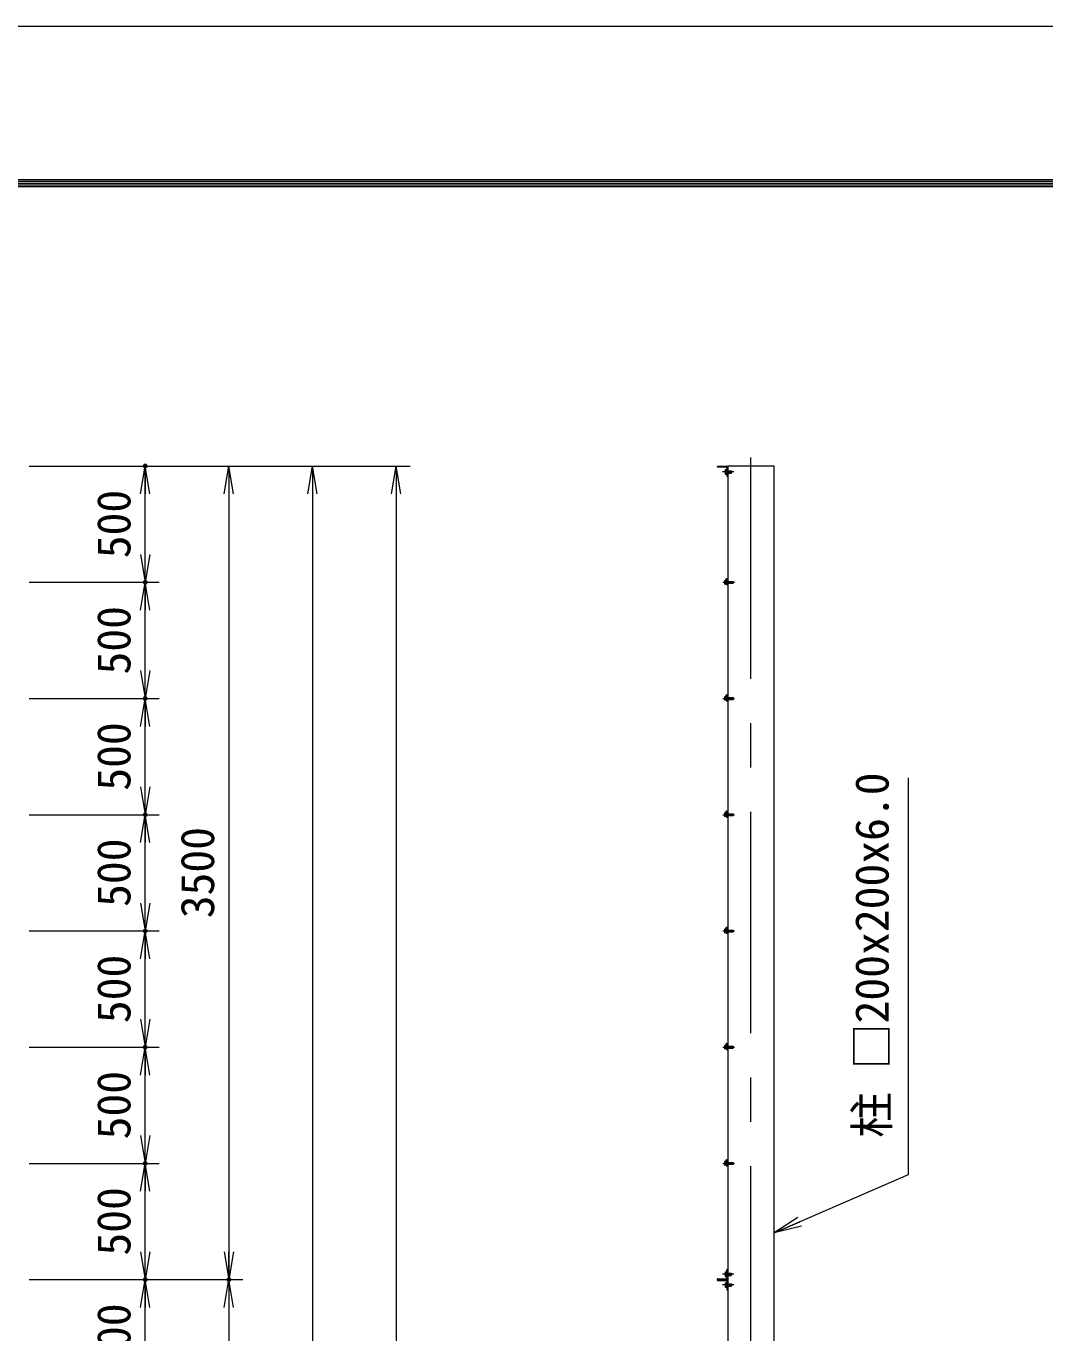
# Model space of a CAD drawing. Units: millimetres at full size. Extents: x -12600 to 12600, y -8910 to 8910.
# Drawn here: x -4350 to 33, y 3288 to 8910 of the extents above; entities that cross this region are included whole.
import ezdxf
from ezdxf.enums import TextEntityAlignment as Align

# ---------------------------------------------------------------- set-up
doc = ezdxf.new("R2010")
doc.units = ezdxf.units.MM
doc.header["$LTSCALE"] = 30
doc.header["$PDMODE"] = 32
doc.header["$PDSIZE"] = 15
doc.linetypes.add('USER1', pattern=[50.8, 31.75, -6.35, 6.35, -6.35])
for name, color, linetype, lineweight in [('0-0_D-STR-TXT', 7, 'Continuous', 13), ('0-1_D-STR-DIM', 7, 'Continuous', 13), ('0-2_D-BMK', 2, 'USER1', 13), ('0-3_D-STR3', 3, 'Continuous', 13), ('0-4_D-STR1', 1, 'Continuous', 18), ('0-6_0', 7, 'Continuous', 18), ('0-C_D-TTL', 7, 'Continuous', 18)]:
    doc.layers.add(name, color=color, linetype=linetype, lineweight=lineweight)
doc.layers.add('0-7_Defpoints', color=253, linetype='Continuous')
doc.styles.add('ＭＳ ゴシック', font='')
doc.styles.get('ＭＳ ゴシック').set_extended_font_data('MS Gothic')

# ---------------------------------------------------------------- blocks, each defined once
blk = doc.blocks.new('_Open')
at = {"layer": '0-6_0'}
blk.add_line((-30, 5), (0, 0), dxfattribs=at)
blk.add_lwpolyline([(-30, -5), (0, 0), (-30, 0)], dxfattribs=at)

msp = doc.modelspace()

# ---------------------------------------------------------------- linework, layer by layer
at = {"layer": '0-0_D-STR-TXT'}
msp.add_lwpolyline([(-554.83, 5675.59), (-554.83, 3968.76), (-1129.41, 3718.74)], dxfattribs=at)
at = {"layer": '0-1_D-STR-DIM'}
for p, q in [((-4337.14, 7017.35), (-3417.14, 7017.35)), ((-4337.14, 7017.35), (-3057.14, 7017.35)), ((-4337.14, 7017.35), (-2697.14, 7017.35)), ((-4337.14, 7017.35), (-3777.14, 7017.35)), ((-3837.14, 6517.35), (-3837.14, 7017.35)), ((-3477.14, 7017.35), (-3477.14, 3517.35)), ((-3117.14, 7017.35), (-3117.14, -2042.65)), ((-2757.14, 7017.35), (-2757.14, -2982.65)), ((-4337.14, 6517.35), (-3777.14, 6517.35)), ((-4337.14, 6517.35), (-3777.14, 6517.35)), ((-3837.14, 6017.35), (-3837.14, 6517.35)), ((-4337.14, 6017.35), (-3777.14, 6017.35)), ((-4337.14, 6017.35), (-3777.14, 6017.35)), ((-3837.14, 5517.35), (-3837.14, 6017.35)), ((-4337.14, 5517.35), (-3777.14, 5517.35)), ((-4337.14, 5517.35), (-3777.14, 5517.35)), ((-3837.14, 5017.35), (-3837.14, 5517.35)), ((-4337.14, 5017.35), (-3777.14, 5017.35)), ((-4337.14, 5017.35), (-3777.14, 5017.35)), ((-3837.14, 4517.35), (-3837.14, 5017.35)), ((-4337.14, 4517.35), (-3777.14, 4517.35)), ((-4337.14, 4517.35), (-3777.14, 4517.35)), ((-3837.14, 4017.35), (-3837.14, 4517.35)), ((-4337.14, 4017.35), (-3777.14, 4017.35)), ((-4337.14, 4017.35), (-3777.14, 4017.35)), ((-3837.14, 3517.35), (-3837.14, 4017.35)), ((-4337.14, 3517.35), (-3777.14, 3517.35)), ((-4337.14, 3517.35), (-3417.14, 3517.35)), ((-4337.14, 3517.35), (-3777.14, 3517.35)), ((-4337.14, 3517.35), (-3417.14, 3517.35)), ((-3837.14, 3017.35), (-3837.14, 3517.35)), ((-3477.14, 3517.35), (-3477.14, 17.35))]:
    msp.add_line(p, q, dxfattribs=at)
at = {"layer": '0-2_D-BMK'}
for p, q in [((-1231.25, -3042.65), (-1231.25, 7077.35)), ((-1304.34, 6992.35), (-1354.34, 6992.35)), ((-1351.57, 6517.35), (-1301.57, 6517.35)), ((-1351.57, 6017.35), (-1301.57, 6017.35)), ((-1351.57, 5517.35), (-1301.57, 5517.35)), ((-1351.57, 5017.35), (-1301.57, 5017.35)), ((-1351.57, 4517.35), (-1301.57, 4517.35)), ((-1351.57, 4017.35), (-1301.57, 4017.35)), ((-1304.34, 3540.35), (-1354.34, 3540.35)), ((-1304.34, 3494.35), (-1354.34, 3494.35))]:
    msp.add_line(p, q, dxfattribs=at)
at = {"layer": '0-3_D-STR3'}
for p, q in [((-1342.25, 7000.6), (-1341.34, 7002.16)), ((-1342.25, 7000.6), (-1342.25, 6984.1)), ((-1342.25, 6984.1), (-1341.34, 6982.53)), ((-1341.34, 7002.16), (-1335.25, 7002.16)), ((-1341.34, 6997.25), (-1335.25, 6997.25)), ((-1341.34, 6987.44), (-1335.25, 6987.44)), ((-1341.34, 6982.53), (-1335.25, 6982.53)), ((-1335.25, 7002.16), (-1335.25, 6982.53)), ((-1331.25, 6997.35), (-1316.75, 6997.35)), ((-1331.25, 6996.45), (-1315.85, 6996.45)), ((-1331.25, 6988.25), (-1315.85, 6988.25)), ((-1331.25, 6987.35), (-1316.75, 6987.35)), ((-1316.75, 6997.35), (-1315.25, 6995.85)), ((-1315.25, 6995.85), (-1315.25, 6988.85)), ((-1344.55, 6523.65), (-1343.85, 6524.85)), ((-1344.55, 6523.65), (-1344.55, 6511.05)), ((-1339.25, 6524.85), (-1343.85, 6524.85)), ((-1339.25, 6530.35), (-1339.25, 6510.35)), ((-1339.25, 6524.85), (-1339.25, 6509.84)), ((-1336.25, 6533.35), (-1331.25, 6533.35)), ((-1336.25, 6529.85), (-1336.25, 6510.85)), ((-1336.25, 6521.35), (-1308.45, 6521.35)), ((-1335.75, 6530.35), (-1331.25, 6530.35)), ((-1331.25, 6533.35), (-1331.25, 6530.35)), ((-1308.45, 6521.35), (-1307.25, 6520.15)), ((-1308.45, 6521.35), (-1308.45, 6513.35)), ((-1344.55, 6511.05), (-1343.85, 6509.84)), ((-1339.25, 6521.1), (-1343.85, 6521.1)), ((-1339.25, 6513.59), (-1343.85, 6513.59)), ((-1339.25, 6509.84), (-1343.85, 6509.84)), ((-1336.25, 6520.6), (-1307.7, 6520.6)), ((-1336.25, 6514.1), (-1307.7, 6514.1)), ((-1336.25, 6513.35), (-1308.45, 6513.35)), ((-1336.25, 6507.35), (-1331.25, 6507.35)), ((-1335.75, 6510.35), (-1331.25, 6510.35)), ((-1331.25, 6510.35), (-1331.25, 6507.35)), ((-1308.45, 6513.35), (-1307.25, 6514.55)), ((-1307.25, 6520.15), (-1307.25, 6514.55)), ((-1344.55, 6023.65), (-1343.85, 6024.85)), ((-1344.55, 6023.65), (-1344.55, 6011.05)), ((-1339.25, 6024.85), (-1343.85, 6024.85)), ((-1339.25, 6021.1), (-1343.85, 6021.1)), ((-1339.25, 6030.35), (-1339.25, 6010.35)), ((-1339.25, 6024.85), (-1339.25, 6009.84)), ((-1336.25, 6033.35), (-1331.25, 6033.35)), ((-1336.25, 6029.85), (-1336.25, 6010.85)), ((-1336.25, 6021.35), (-1308.45, 6021.35)), ((-1336.25, 6020.6), (-1307.7, 6020.6)), ((-1335.75, 6030.35), (-1331.25, 6030.35)), ((-1331.25, 6033.35), (-1331.25, 6030.35)), ((-1308.45, 6021.35), (-1307.25, 6020.15)), ((-1308.45, 6021.35), (-1308.45, 6013.35)), ((-1307.25, 6020.15), (-1307.25, 6014.55)), ((-1344.55, 6011.05), (-1343.85, 6009.84)), ((-1339.25, 6013.59), (-1343.85, 6013.59)), ((-1339.25, 6009.84), (-1343.85, 6009.84)), ((-1336.25, 6014.1), (-1307.7, 6014.1)), ((-1336.25, 6013.35), (-1308.45, 6013.35)), ((-1336.25, 6007.35), (-1331.25, 6007.35)), ((-1335.75, 6010.35), (-1331.25, 6010.35)), ((-1331.25, 6010.35), (-1331.25, 6007.35)), ((-1308.45, 6013.35), (-1307.25, 6014.55)), ((-1344.55, 5523.65), (-1343.85, 5524.85)), ((-1344.55, 5523.65), (-1344.55, 5511.05)), ((-1344.55, 5511.05), (-1343.85, 5509.84)), ((-1339.25, 5524.85), (-1343.85, 5524.85)), ((-1339.25, 5521.1), (-1343.85, 5521.1)), ((-1339.25, 5513.59), (-1343.85, 5513.59)), ((-1339.25, 5509.84), (-1343.85, 5509.84)), ((-1339.25, 5530.35), (-1339.25, 5510.35)), ((-1339.25, 5524.85), (-1339.25, 5509.84)), ((-1336.25, 5533.35), (-1331.25, 5533.35)), ((-1336.25, 5529.85), (-1336.25, 5510.85)), ((-1336.25, 5521.35), (-1308.45, 5521.35)), ((-1336.25, 5520.6), (-1307.7, 5520.6)), ((-1336.25, 5514.1), (-1307.7, 5514.1)), ((-1336.25, 5513.35), (-1308.45, 5513.35)), ((-1335.75, 5530.35), (-1331.25, 5530.35)), ((-1335.75, 5510.35), (-1331.25, 5510.35)), ((-1331.25, 5533.35), (-1331.25, 5530.35)), ((-1331.25, 5510.35), (-1331.25, 5507.35)), ((-1308.45, 5521.35), (-1307.25, 5520.15)), ((-1308.45, 5521.35), (-1308.45, 5513.35)), ((-1308.45, 5513.35), (-1307.25, 5514.55)), ((-1307.25, 5520.15), (-1307.25, 5514.55)), ((-1336.25, 5507.35), (-1331.25, 5507.35)), ((-1344.55, 5023.65), (-1343.85, 5024.85)), ((-1344.55, 5023.65), (-1344.55, 5011.05)), ((-1344.55, 5011.05), (-1343.85, 5009.84)), ((-1339.25, 5024.85), (-1343.85, 5024.85)), ((-1339.25, 5021.1), (-1343.85, 5021.1)), ((-1339.25, 5013.59), (-1343.85, 5013.59)), ((-1339.25, 5009.84), (-1343.85, 5009.84)), ((-1339.25, 5030.35), (-1339.25, 5010.35)), ((-1339.25, 5024.85), (-1339.25, 5009.84)), ((-1336.25, 5033.35), (-1331.25, 5033.35)), ((-1336.25, 5029.85), (-1336.25, 5010.85)), ((-1336.25, 5021.35), (-1308.45, 5021.35)), ((-1336.25, 5020.6), (-1307.7, 5020.6)), ((-1336.25, 5014.1), (-1307.7, 5014.1)), ((-1336.25, 5013.35), (-1308.45, 5013.35)), ((-1336.25, 5007.35), (-1331.25, 5007.35)), ((-1335.75, 5030.35), (-1331.25, 5030.35)), ((-1335.75, 5010.35), (-1331.25, 5010.35)), ((-1331.25, 5033.35), (-1331.25, 5030.35)), ((-1331.25, 5010.35), (-1331.25, 5007.35)), ((-1308.45, 5021.35), (-1307.25, 5020.15)), ((-1308.45, 5021.35), (-1308.45, 5013.35)), ((-1308.45, 5013.35), (-1307.25, 5014.55)), ((-1307.25, 5020.15), (-1307.25, 5014.55)), ((-1344.55, 4523.65), (-1343.85, 4524.85)), ((-1344.55, 4523.65), (-1344.55, 4511.05)), ((-1344.55, 4511.05), (-1343.85, 4509.84)), ((-1339.25, 4524.85), (-1343.85, 4524.85)), ((-1339.25, 4521.1), (-1343.85, 4521.1)), ((-1339.25, 4513.59), (-1343.85, 4513.59)), ((-1339.25, 4509.84), (-1343.85, 4509.84)), ((-1339.25, 4530.35), (-1339.25, 4510.35)), ((-1339.25, 4524.85), (-1339.25, 4509.84)), ((-1336.25, 4533.35), (-1331.25, 4533.35)), ((-1336.25, 4529.85), (-1336.25, 4510.85)), ((-1336.25, 4521.35), (-1308.45, 4521.35)), ((-1336.25, 4520.6), (-1307.7, 4520.6)), ((-1336.25, 4514.1), (-1307.7, 4514.1)), ((-1336.25, 4513.35), (-1308.45, 4513.35)), ((-1336.25, 4507.35), (-1331.25, 4507.35)), ((-1335.75, 4530.35), (-1331.25, 4530.35)), ((-1335.75, 4510.35), (-1331.25, 4510.35)), ((-1331.25, 4533.35), (-1331.25, 4530.35)), ((-1331.25, 4510.35), (-1331.25, 4507.35)), ((-1308.45, 4521.35), (-1307.25, 4520.15)), ((-1308.45, 4521.35), (-1308.45, 4513.35)), ((-1308.45, 4513.35), (-1307.25, 4514.55)), ((-1307.25, 4520.15), (-1307.25, 4514.55)), ((-1344.55, 4023.65), (-1343.85, 4024.85)), ((-1344.55, 4023.65), (-1344.55, 4011.05)), ((-1344.55, 4011.05), (-1343.85, 4009.84)), ((-1339.25, 4024.85), (-1343.85, 4024.85)), ((-1339.25, 4021.1), (-1343.85, 4021.1)), ((-1339.25, 4013.59), (-1343.85, 4013.59)), ((-1339.25, 4009.84), (-1343.85, 4009.84)), ((-1339.25, 4030.35), (-1339.25, 4010.35)), ((-1339.25, 4024.85), (-1339.25, 4009.84)), ((-1336.25, 4033.35), (-1331.25, 4033.35)), ((-1336.25, 4029.85), (-1336.25, 4010.85)), ((-1336.25, 4021.35), (-1308.45, 4021.35)), ((-1336.25, 4020.6), (-1307.7, 4020.6)), ((-1336.25, 4014.1), (-1307.7, 4014.1)), ((-1336.25, 4013.35), (-1308.45, 4013.35)), ((-1336.25, 4007.35), (-1331.25, 4007.35)), ((-1335.75, 4030.35), (-1331.25, 4030.35)), ((-1335.75, 4010.35), (-1331.25, 4010.35)), ((-1331.25, 4033.35), (-1331.25, 4030.35)), ((-1331.25, 4010.35), (-1331.25, 4007.35)), ((-1308.45, 4021.35), (-1307.25, 4020.15)), ((-1308.45, 4021.35), (-1308.45, 4013.35)), ((-1308.45, 4013.35), (-1307.25, 4014.55)), ((-1307.25, 4020.15), (-1307.25, 4014.55)), ((-1342.25, 3548.6), (-1341.34, 3550.16)), ((-1342.25, 3548.6), (-1342.25, 3532.1)), ((-1341.34, 3550.16), (-1335.25, 3550.16)), ((-1341.34, 3545.25), (-1335.25, 3545.25)), ((-1335.25, 3550.16), (-1335.25, 3530.53)), ((-1331.25, 3545.35), (-1316.75, 3545.35)), ((-1331.25, 3544.45), (-1315.85, 3544.45)), ((-1316.75, 3545.35), (-1315.25, 3543.85)), ((-1315.25, 3543.85), (-1315.25, 3536.85)), ((-1342.25, 3532.1), (-1341.34, 3530.53)), ((-1342.25, 3502.6), (-1341.34, 3504.16)), ((-1342.25, 3502.6), (-1342.25, 3486.1)), ((-1342.25, 3486.1), (-1341.34, 3484.53)), ((-1341.34, 3535.44), (-1335.25, 3535.44)), ((-1341.34, 3530.53), (-1335.25, 3530.53)), ((-1341.34, 3504.16), (-1335.25, 3504.16)), ((-1341.34, 3499.25), (-1335.25, 3499.25)), ((-1341.34, 3489.44), (-1335.25, 3489.44)), ((-1335.25, 3504.16), (-1335.25, 3484.53)), ((-1331.25, 3536.25), (-1315.85, 3536.25)), ((-1331.25, 3535.35), (-1316.75, 3535.35)), ((-1331.25, 3499.35), (-1316.75, 3499.35)), ((-1331.25, 3498.45), (-1315.85, 3498.45)), ((-1331.25, 3490.25), (-1315.85, 3490.25)), ((-1331.25, 3489.35), (-1316.75, 3489.35)), ((-1316.75, 3499.35), (-1315.25, 3497.85)), ((-1315.25, 3497.85), (-1315.25, 3490.85)), ((-1341.34, 3484.53), (-1335.25, 3484.53))]:
    msp.add_line(p, q, dxfattribs=at)
for points in [[(-1316.75, 6997.35), (-1316.75, 6987.35), (-1315.25, 6988.85)], [(-1316.75, 3545.35), (-1316.75, 3535.35), (-1315.25, 3536.85)], [(-1316.75, 3499.35), (-1316.75, 3489.35), (-1315.25, 3490.85)]]:
    msp.add_lwpolyline(points, dxfattribs=at)
for centre, radius, start, end in [((-1337.76, 6999.71), 4.34, 145.61575, 214.38425), ((-1337.76, 6984.99), 4.34, 145.61575, 214.38425), ((-1325.86, 6992.35), 16.24, 162.41205, 197.58795), ((-1341.11, 6522.98), 3.32, 145.61585, 214.38415), ((-1336.25, 6530.35), 3, 90, 180), ((-1335.75, 6529.85), 0.5, 90, 180), ((-1332.01, 6517.35), 12.42, 162.4121, 197.5879), ((-1341.11, 6511.72), 3.32, 145.61585, 214.38415), ((-1336.25, 6510.35), 3, 180, 270), ((-1335.75, 6510.85), 0.5, 180, 270), ((-1341.11, 6022.98), 3.32, 145.61585, 214.38415), ((-1332.01, 6017.35), 12.42, 162.4121, 197.5879), ((-1336.25, 6030.35), 3, 90, 180), ((-1335.75, 6029.85), 0.5, 90, 180), ((-1341.11, 6011.72), 3.32, 145.61585, 214.38415), ((-1336.25, 6010.35), 3, 180, 270), ((-1335.75, 6010.85), 0.5, 180, 270), ((-1341.11, 5522.98), 3.32, 145.61585, 214.38415), ((-1332.01, 5517.35), 12.42, 162.4121, 197.5879), ((-1341.11, 5511.72), 3.32, 145.61585, 214.38415), ((-1336.25, 5530.35), 3, 90, 180), ((-1336.25, 5510.35), 3, 180, 270), ((-1335.75, 5529.85), 0.5, 90, 180), ((-1335.75, 5510.85), 0.5, 180, 270), ((-1341.11, 5022.98), 3.32, 145.61585, 214.38415), ((-1332.01, 5017.35), 12.42, 162.4121, 197.5879), ((-1341.11, 5011.72), 3.32, 145.61585, 214.38415), ((-1336.25, 5030.35), 3, 90, 180), ((-1336.25, 5010.35), 3, 180, 270), ((-1335.75, 5029.85), 0.5, 90, 180), ((-1335.75, 5010.85), 0.5, 180, 270), ((-1341.11, 4522.98), 3.32, 145.61585, 214.38415), ((-1332.01, 4517.35), 12.42, 162.4121, 197.5879), ((-1341.11, 4511.72), 3.32, 145.61585, 214.38415), ((-1336.25, 4530.35), 3, 90, 180), ((-1336.25, 4510.35), 3, 180, 270), ((-1335.75, 4529.85), 0.5, 90, 180), ((-1335.75, 4510.85), 0.5, 180, 270), ((-1341.11, 4022.98), 3.32, 145.61585, 214.38415), ((-1332.01, 4017.35), 12.42, 162.4121, 197.5879), ((-1341.11, 4011.72), 3.32, 145.61585, 214.38415), ((-1336.25, 4030.35), 3, 90, 180), ((-1336.25, 4010.35), 3, 180, 270), ((-1335.75, 4029.85), 0.5, 90, 180), ((-1335.75, 4010.85), 0.5, 180, 270), ((-1337.76, 3547.71), 4.34, 145.61575, 214.38425), ((-1325.86, 3540.35), 16.24, 162.41205, 197.58795), ((-1337.76, 3532.99), 4.34, 145.61575, 214.38425), ((-1337.76, 3501.71), 4.34, 145.61575, 214.38425), ((-1337.76, 3486.99), 4.34, 145.61575, 214.38425), ((-1325.86, 3494.35), 16.24, 162.41205, 197.58795)]:
    msp.add_arc(centre, radius, start, end, dxfattribs=at)
at = {"layer": '0-4_D-STR1'}
for p, q in [((-1376.25, 7017.35), (-1376.25, 7016.35)), ((-1376.25, 7017.35), (-1336.25, 7017.35)), ((-1373.25, 7013.35), (-1339.75, 7013.35)), ((-1335.25, 7008.85), (-1335.25, 6975.35)), ((-1332.25, 6972.35), (-1331.25, 6972.35)), ((-1331.25, 7017.35), (-1331.25, -2982.65)), ((-1131.25, 7017.35), (-1331.25, 7017.35)), ((-1331.25, 7012.35), (-1331.25, 6972.35)), ((-1335.25, 3525.85), (-1335.25, 3559.35)), ((-1332.25, 3562.35), (-1331.25, 3562.35)), ((-1331.25, 3522.35), (-1331.25, 3562.35)), ((-1376.25, 3517.35), (-1376.25, 3518.35)), ((-1376.25, 3517.35), (-1336.25, 3517.35)), ((-1376.25, 3517.35), (-1376.25, 3516.35)), ((-1376.25, 3517.35), (-1336.25, 3517.35)), ((-1373.25, 3521.35), (-1339.75, 3521.35)), ((-1373.25, 3513.35), (-1339.75, 3513.35)), ((-1335.25, 3508.85), (-1335.25, 3475.35)), ((-1331.25, 3512.35), (-1331.25, 3472.35)), ((-1332.25, 3472.35), (-1331.25, 3472.35))]:
    msp.add_line(p, q, dxfattribs=at)
msp.add_lwpolyline([(-1331.25, -2982.65), (-1131.25, -2982.65), (-1131.25, 7017.35)], dxfattribs=at)
for centre, radius, start, end in [((-1373.25, 7016.35), 3, 180, 270), ((-1339.75, 7008.85), 4.5, 0, 90), ((-1336.25, 7012.35), 5, 0, 90), ((-1332.25, 6975.35), 3, 180, 270), ((-1332.25, 3559.35), 3, 90, 180), ((-1373.25, 3518.35), 3, 90, 180), ((-1373.25, 3516.35), 3, 180, 270), ((-1339.75, 3525.85), 4.5, 270, 0), ((-1339.75, 3508.85), 4.5, 0, 90), ((-1336.25, 3522.35), 5, 270, 0), ((-1336.25, 3512.35), 5, 0, 90), ((-1332.25, 3475.35), 3, 180, 270)]:
    msp.add_arc(centre, radius, start, end, dxfattribs=at)
at = {"layer": '0-7_Defpoints'}
for p in [(-3837.14, 7017.35), (-3837.14, 6517.35), (-3837.14, 6017.35), (-3837.14, 5517.35), (-3837.14, 5017.35), (-3837.14, 4517.35), (-3837.14, 4017.35), (-3837.14, 3517.35), (-3477.14, 3517.35)]:
    msp.add_point(p, dxfattribs=at)
at = {"layer": '0-C_D-TTL', "color": 2}
msp.add_lwpolyline([(-12600, 8910), (12600, 8910), (12600, -8910), (-12600, -8910)], close=True, dxfattribs=at)
at = {"layer": '0-C_D-TTL'}
for points in [[(-11790, 8250), (11790, 8250), (11790, -8250), (-11790, -8250)], [(-11782.5, 8242.5), (11782.5, 8242.5), (11782.5, -8242.5), (-11782.5, -8242.5)], [(-11775, 8235), (11775, 8235), (11775, -8235), (-11775, -8235)], [(-11767.5, 8227.5), (11767.5, 8227.5), (11767.5, -8227.5), (-11767.5, -8227.5)], [(-11760, 8220), (11760, 8220), (11760, -8220), (-11760, -8220)]]:
    msp.add_lwpolyline(points, close=True, dxfattribs=at)

# ---------------------------------------------------------------- block references
at = {"layer": '0-0_D-STR-TXT', "xscale": 4, "yscale": 4, "rotation": 203.51515}
msp.add_blockref('_Open', (-1131.25, 3717.95), dxfattribs=at)
at = {"layer": '0-1_D-STR-DIM', "xscale": 4, "yscale": 4}
for p, rotation in [((-3837.14, 7017.35), 90), ((-3477.14, 7017.35), 90), ((-3117.14, 7017.35), 90), ((-2757.14, 7017.35), 90), ((-3837.14, 6517.35), 270), ((-3837.14, 6517.35), 90), ((-3837.14, 6017.35), 270), ((-3837.14, 6017.35), 90), ((-3837.14, 5517.35), 270), ((-3837.14, 5517.35), 90), ((-3837.14, 5017.35), 270), ((-3837.14, 5017.35), 90), ((-3837.14, 4517.35), 270), ((-3837.14, 4517.35), 90), ((-3837.14, 4017.35), 270), ((-3837.14, 4017.35), 90), ((-3837.14, 3517.35), 270), ((-3477.14, 3517.35), 270), ((-3837.14, 3517.35), 90), ((-3477.14, 3517.35), 90)]:
    msp.add_blockref('_Open', p, dxfattribs=dict(at, rotation=rotation))

# ---------------------------------------------------------------- texts
at = {"layer": '0-0_D-STR-TXT', "style": 'ＭＳ ゴシック'}
msp.add_text('柱 □200x200x6.0', height=144.3, rotation=90, dxfattribs=at).set_placement((-595.63, 4127.62), align=Align.BOTTOM_LEFT)
at = {"layer": '0-1_D-STR-DIM', "style": 'ＭＳ ゴシック'}
for s, p in [('500', (-3857.39, 6620.68)), ('500', (-3857.39, 6120.68)), ('500', (-3857.39, 5620.68)), ('3500', (-3497.39, 5071.92)), ('500', (-3857.39, 5120.68)), ('500', (-3857.39, 4620.68)), ('500', (-3857.39, 4120.68)), ('500', (-3857.39, 3620.68)), ('500', (-3857.39, 3120.68))]:
    msp.add_text(s, height=144.3, rotation=90, dxfattribs=at).set_placement(p, align=Align.BOTTOM_LEFT)

doc.saveas('drawing.dxf')
